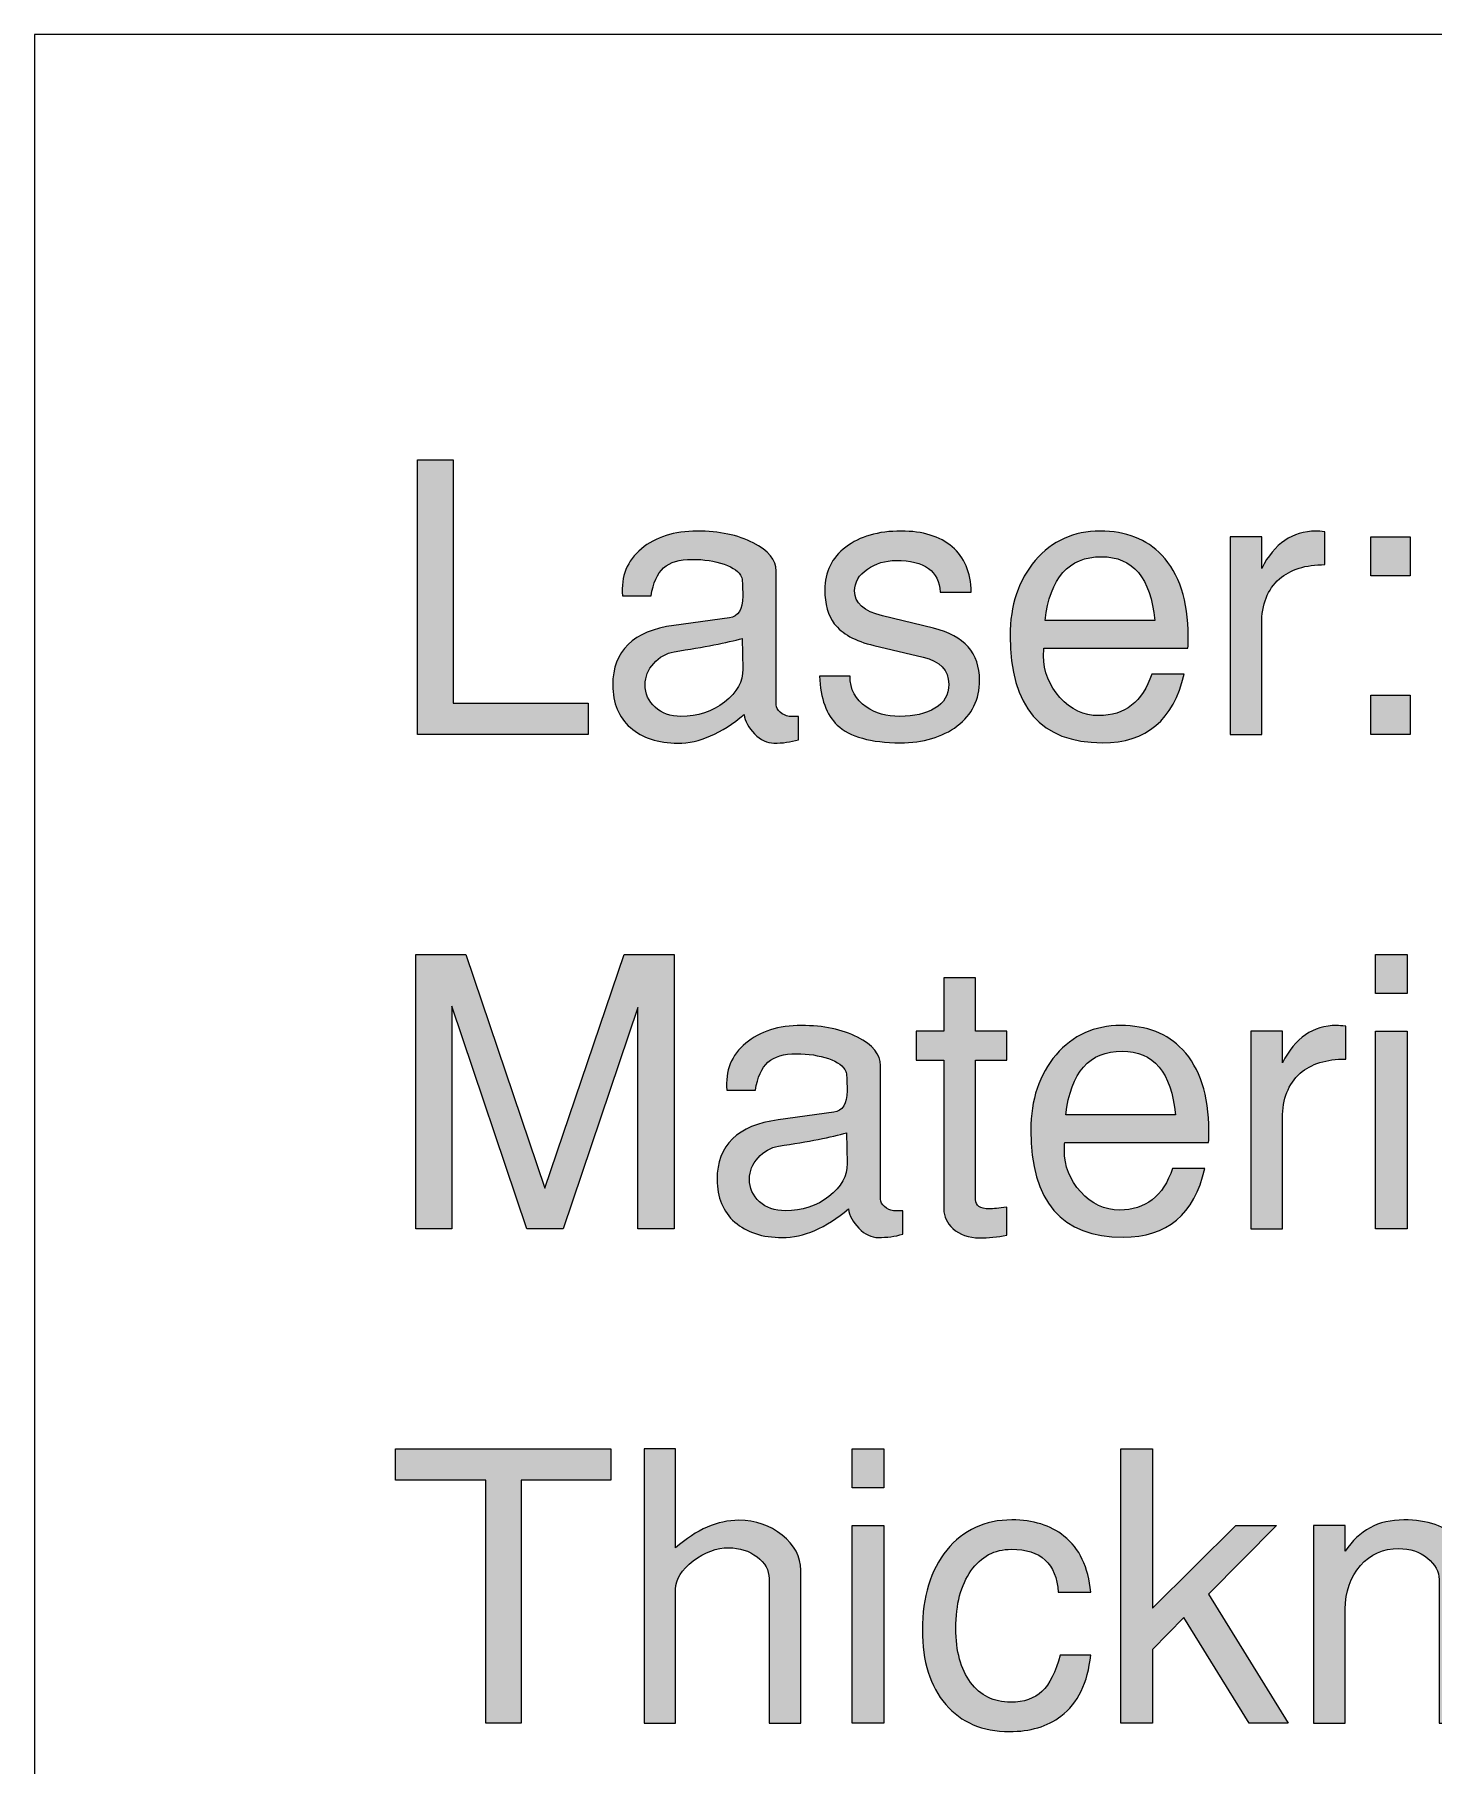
# Model space of a CAD drawing. Header units: inches. Extents: x 0.85 to 9.83, y -3.82 to -0.79.
# Drawn here: x 3.255 to 3.874, y -1.559 to -0.793 of the extents above; entities that cross this region are included whole.
import ezdxf

# ---------------------------------------------------------------- set-up
doc = ezdxf.new("R2010")
doc.units = ezdxf.units.IN
doc.header["$MEASUREMENT"] = 0
doc.layers.add('Layer 1', color=7, linetype='Continuous')

# ---------------------------------------------------------------- blocks, each defined once
blk = doc.blocks.new('block 6')
at = {"layer": 'Layer 1', "true_color": 0xed1f24}
h = blk.add_hatch(color=240, dxfattribs=at)
h.dxf.hatch_style = 2
h.paths.add_polyline_path([(3.53824, -1.32142), (3.52224, -1.32142), (3.52224, -1.22342), (3.48908, -1.32142), (3.47308, -1.32142), (3.43991, -1.22291), (3.43991, -1.32142), (3.42391, -1.32142), (3.42391, -1.19992), (3.44607, -1.19992), (3.48109, -1.30343), (3.51612, -1.19992), (3.53824, -1.19992)])
h = blk.add_hatch(color=240, dxfattribs=at)
h.dxf.hatch_style = 2
h.paths.add_polyline_path([(3.86258, -1.21725), (3.84858, -1.21725), (3.84858, -1.19992), (3.86258, -1.19992)])
h.paths.add_polyline_path([(3.86258, -1.32142), (3.84858, -1.32142), (3.84858, -1.23392), (3.86258, -1.23392)])
h = blk.add_hatch(color=240, dxfattribs=at)
h.dxf.hatch_style = 2
h.paths.add_polyline_path([(3.99257, -1.32142), (3.97858, -1.32142), (3.97858, -1.19992), (3.99257, -1.19992)])
h = blk.add_hatch(color=240, dxfattribs=at)
h.dxf.hatch_style = 2
edge = h.paths.add_edge_path()
edge.add_spline(control_points=[(3.68541, -1.32425), (3.6813, -1.32503), (3.6773, -1.32542), (3.67341, -1.32542), (3.66852, -1.32542), (3.66458, -1.32403), (3.66158, -1.32125), (3.65891, -1.31881), (3.65758, -1.31597), (3.65758, -1.31275), (3.65758, -1.31275), (3.65758, -1.24675), (3.65758, -1.24675), (3.65758, -1.24675), (3.64541, -1.24675), (3.64541, -1.24675), (3.64541, -1.24675), (3.64541, -1.23392), (3.64541, -1.23392), (3.64541, -1.23392), (3.65758, -1.23392), (3.65758, -1.23392), (3.65758, -1.23392), (3.65758, -1.21025), (3.65758, -1.21025), (3.65758, -1.21025), (3.67158, -1.21025), (3.67158, -1.21025), (3.67158, -1.21025), (3.67158, -1.23392), (3.67158, -1.23392), (3.67158, -1.23392), (3.68541, -1.23392), (3.68541, -1.23392), (3.68541, -1.23392), (3.68541, -1.24675), (3.68541, -1.24675), (3.68541, -1.24675), (3.67158, -1.24675), (3.67158, -1.24675), (3.67158, -1.24675), (3.67158, -1.30842), (3.67158, -1.30842), (3.67158, -1.3112), (3.67363, -1.31258), (3.67774, -1.31258), (3.67941, -1.31258), (3.68197, -1.31231), (3.68541, -1.31175), (3.68541, -1.31175), (3.68541, -1.32425), (3.68541, -1.32425)], knot_values=[0, 0, 0, 0, 1, 1, 1, 2, 2, 2, 3, 3, 3, 4, 4, 4, 5, 5, 5, 6, 6, 6, 7, 7, 7, 8, 8, 8, 9, 9, 9, 10, 10, 10, 11, 11, 11, 12, 12, 12, 13, 13, 13, 14, 14, 14, 15, 15, 15, 16, 16, 16, 17, 17, 17, 17], degree=3, periodic=1)
h = blk.add_hatch(color=240, dxfattribs=at)
h.dxf.hatch_style = 2
edge = h.paths.add_edge_path()
edge.add_spline(control_points=[(3.63941, -1.32379), (3.63597, -1.32476), (3.63236, -1.32525), (3.62858, -1.32525), (3.62558, -1.32525), (3.62271, -1.32389), (3.62, -1.32117), (3.61727, -1.31845), (3.61574, -1.31559), (3.61541, -1.31258), (3.6053, -1.32103), (3.59552, -1.32525), (3.58608, -1.32525), (3.5773, -1.32525), (3.5703, -1.32296), (3.56508, -1.31841), (3.55986, -1.31384), (3.55724, -1.30755), (3.55724, -1.29953), (3.55724, -1.28439), (3.56628, -1.27559), (3.58434, -1.27315), (3.58434, -1.27315), (3.60893, -1.2698), (3.60893, -1.2698), (3.61281, -1.26925), (3.61475, -1.26608), (3.61475, -1.26029), (3.61475, -1.25538), (3.61458, -1.25255), (3.61425, -1.25177), (3.61325, -1.24943), (3.61067, -1.24754), (3.60652, -1.24609), (3.60236, -1.24464), (3.59763, -1.24392), (3.59232, -1.24392), (3.58678, -1.24392), (3.58259, -1.24516), (3.57977, -1.24767), (3.57694, -1.25017), (3.57509, -1.25431), (3.57421, -1.26008), (3.57421, -1.26008), (3.56158, -1.26008), (3.56158, -1.26008), (3.5608, -1.25142), (3.56358, -1.24447), (3.56991, -1.23925), (3.57625, -1.23403), (3.58447, -1.23142), (3.59458, -1.23142), (3.60436, -1.23142), (3.61263, -1.23314), (3.61941, -1.23659), (3.62619, -1.24003), (3.62958, -1.24419), (3.62958, -1.24908), (3.62958, -1.24908), (3.62958, -1.30825), (3.62958, -1.30825), (3.62958, -1.30948), (3.63016, -1.31059), (3.63133, -1.31158), (3.63249, -1.31258), (3.6338, -1.3132), (3.63525, -1.31342), (3.63635, -1.31353), (3.63774, -1.31353), (3.63941, -1.31342), (3.63941, -1.31342), (3.63941, -1.32379), (3.63941, -1.32379)], knot_values=[0, 0, 0, 0, 1, 1, 1, 2, 2, 2, 3, 3, 3, 4, 4, 4, 5, 5, 5, 6, 6, 6, 7, 7, 7, 8, 8, 8, 9, 9, 9, 10, 10, 10, 11, 11, 11, 12, 12, 12, 13, 13, 13, 14, 14, 14, 15, 15, 15, 16, 16, 16, 17, 17, 17, 18, 18, 18, 19, 19, 19, 20, 20, 20, 21, 21, 21, 22, 22, 22, 23, 23, 23, 24, 24, 24, 24], degree=3, periodic=1)
edge = h.paths.add_edge_path()
edge.add_spline(control_points=[(3.61475, -1.29248), (3.61475, -1.29248), (3.61458, -1.27892), (3.61458, -1.27892), (3.60788, -1.28082), (3.59783, -1.28277), (3.58443, -1.28478), (3.58091, -1.28545), (3.57789, -1.28718), (3.57536, -1.28997), (3.57284, -1.29277), (3.57158, -1.29589), (3.57158, -1.29935), (3.57158, -1.30337), (3.57306, -1.30672), (3.57603, -1.3094), (3.57899, -1.31208), (3.58278, -1.31342), (3.5874, -1.31342), (3.59486, -1.31342), (3.60132, -1.3113), (3.60676, -1.30705), (3.6122, -1.30281), (3.61485, -1.29795), (3.61475, -1.29248)], knot_values=[0, 0, 0, 0, 1, 1, 1, 2, 2, 2, 3, 3, 3, 4, 4, 4, 5, 5, 5, 6, 6, 6, 7, 7, 7, 8, 8, 8, 8], degree=3, periodic=1)
h = blk.add_hatch(color=240, dxfattribs=at)
h.dxf.hatch_style = 2
edge = h.paths.add_edge_path()
edge.add_spline(control_points=[(3.77491, -1.27808), (3.77491, -1.2802), (3.77485, -1.28191), (3.77474, -1.28325), (3.77474, -1.28325), (3.71107, -1.28325), (3.71107, -1.28325), (3.71096, -1.28403), (3.71091, -1.28514), (3.71091, -1.28659), (3.71091, -1.29359), (3.71332, -1.29975), (3.71814, -1.30509), (3.72296, -1.31042), (3.72869, -1.31308), (3.73534, -1.31308), (3.74687, -1.31308), (3.75468, -1.30697), (3.75878, -1.29475), (3.75878, -1.29475), (3.77308, -1.29475), (3.77308, -1.29475), (3.76841, -1.31498), (3.75635, -1.32509), (3.73691, -1.32509), (3.70968, -1.32509), (3.69608, -1.30931), (3.69608, -1.27775), (3.69608, -1.26419), (3.6998, -1.25309), (3.70724, -1.24442), (3.71469, -1.23575), (3.72424, -1.23142), (3.73591, -1.23142), (3.74736, -1.23142), (3.75646, -1.23498), (3.76324, -1.24209), (3.77091, -1.2502), (3.7748, -1.26219), (3.77491, -1.27808)], knot_values=[0, 0, 0, 0, 1, 1, 1, 2, 2, 2, 3, 3, 3, 4, 4, 4, 5, 5, 5, 6, 6, 6, 7, 7, 7, 8, 8, 8, 9, 9, 9, 10, 10, 10, 11, 11, 11, 12, 12, 12, 13, 13, 13, 13], degree=3, periodic=1)
edge = h.paths.add_edge_path()
edge.add_spline(control_points=[(3.76008, -1.27091), (3.75829, -1.25214), (3.75043, -1.24275), (3.7365, -1.24275), (3.722, -1.24275), (3.71369, -1.25214), (3.71157, -1.27091), (3.71157, -1.27091), (3.76008, -1.27091), (3.76008, -1.27091)], knot_values=[0, 0, 0, 0, 1, 1, 1, 2, 2, 2, 3, 3, 3, 3], degree=3, periodic=1)
h = blk.add_hatch(color=240, dxfattribs=at)
h.dxf.hatch_style = 2
edge = h.paths.add_edge_path()
edge.add_spline(control_points=[(3.83541, -1.24625), (3.82685, -1.24625), (3.82013, -1.24837), (3.81524, -1.25258), (3.81002, -1.25725), (3.80741, -1.26386), (3.80741, -1.27242), (3.80741, -1.27242), (3.80741, -1.32142), (3.80741, -1.32142), (3.80741, -1.32142), (3.79341, -1.32142), (3.79341, -1.32142), (3.79341, -1.32142), (3.79341, -1.23392), (3.79341, -1.23392), (3.79341, -1.23392), (3.80741, -1.23392), (3.80741, -1.23392), (3.80741, -1.23392), (3.80741, -1.24792), (3.80741, -1.24792), (3.81296, -1.23692), (3.82096, -1.23142), (3.83141, -1.23142), (3.8323, -1.23142), (3.83363, -1.23153), (3.83541, -1.23175), (3.83541, -1.23175), (3.83541, -1.24625), (3.83541, -1.24625)], knot_values=[0, 0, 0, 0, 1, 1, 1, 2, 2, 2, 3, 3, 3, 4, 4, 4, 5, 5, 5, 6, 6, 6, 7, 7, 7, 8, 8, 8, 9, 9, 9, 10, 10, 10, 10], degree=3, periodic=1)
h = blk.add_hatch(color=240, dxfattribs=at)
h.dxf.hatch_style = 2
edge = h.paths.add_edge_path()
edge.add_spline(control_points=[(3.96357, -1.32379), (3.96012, -1.32476), (3.95652, -1.32525), (3.95274, -1.32525), (3.94973, -1.32525), (3.94687, -1.32389), (3.94415, -1.32117), (3.94143, -1.31845), (3.9399, -1.31559), (3.93957, -1.31258), (3.92946, -1.32103), (3.91968, -1.32525), (3.91024, -1.32525), (3.90146, -1.32525), (3.89446, -1.32296), (3.88923, -1.31841), (3.88401, -1.31384), (3.8814, -1.30755), (3.8814, -1.29953), (3.8814, -1.28439), (3.89044, -1.27559), (3.90849, -1.27315), (3.90849, -1.27315), (3.93309, -1.2698), (3.93309, -1.2698), (3.93696, -1.26925), (3.9389, -1.26608), (3.9389, -1.26029), (3.9389, -1.25538), (3.93873, -1.25255), (3.93841, -1.25177), (3.93741, -1.24943), (3.93483, -1.24754), (3.93068, -1.24609), (3.92652, -1.24464), (3.92179, -1.24392), (3.91648, -1.24392), (3.91094, -1.24392), (3.90675, -1.24516), (3.90393, -1.24767), (3.9011, -1.25017), (3.89925, -1.25431), (3.89836, -1.26008), (3.89836, -1.26008), (3.88574, -1.26008), (3.88574, -1.26008), (3.88496, -1.25142), (3.88774, -1.24447), (3.89407, -1.23925), (3.9004, -1.23403), (3.90862, -1.23142), (3.91874, -1.23142), (3.92851, -1.23142), (3.93679, -1.23314), (3.94357, -1.23659), (3.95034, -1.24003), (3.95374, -1.24419), (3.95374, -1.24908), (3.95374, -1.24908), (3.95374, -1.30825), (3.95374, -1.30825), (3.95374, -1.30948), (3.95432, -1.31059), (3.95549, -1.31158), (3.95665, -1.31258), (3.95796, -1.3132), (3.9594, -1.31342), (3.96051, -1.31353), (3.9619, -1.31353), (3.96357, -1.31342), (3.96357, -1.31342), (3.96357, -1.32379), (3.96357, -1.32379)], knot_values=[0, 0, 0, 0, 1, 1, 1, 2, 2, 2, 3, 3, 3, 4, 4, 4, 5, 5, 5, 6, 6, 6, 7, 7, 7, 8, 8, 8, 9, 9, 9, 10, 10, 10, 11, 11, 11, 12, 12, 12, 13, 13, 13, 14, 14, 14, 15, 15, 15, 16, 16, 16, 17, 17, 17, 18, 18, 18, 19, 19, 19, 20, 20, 20, 21, 21, 21, 22, 22, 22, 23, 23, 23, 24, 24, 24, 24], degree=3, periodic=1)
edge = h.paths.add_edge_path()
edge.add_spline(control_points=[(3.9389, -1.29248), (3.9389, -1.29248), (3.93874, -1.27892), (3.93874, -1.27892), (3.93203, -1.28082), (3.92198, -1.28277), (3.90859, -1.28478), (3.90507, -1.28545), (3.90205, -1.28718), (3.89952, -1.28997), (3.897, -1.29277), (3.89574, -1.29589), (3.89574, -1.29935), (3.89574, -1.30337), (3.89722, -1.30672), (3.90019, -1.3094), (3.90315, -1.31208), (3.90694, -1.31342), (3.91155, -1.31342), (3.91902, -1.31342), (3.92548, -1.3113), (3.93091, -1.30705), (3.93635, -1.30281), (3.93901, -1.29795), (3.9389, -1.29248)], knot_values=[0, 0, 0, 0, 1, 1, 1, 2, 2, 2, 3, 3, 3, 4, 4, 4, 5, 5, 5, 6, 6, 6, 7, 7, 7, 8, 8, 8, 8], degree=3, periodic=1)
h = blk.add_hatch(color=240, dxfattribs=at)
h.dxf.hatch_style = 2
h.paths.add_polyline_path([(4.03973, -1.25125), (4.0224, -1.25125), (4.0224, -1.23392), (4.03973, -1.23392)])
h.paths.add_polyline_path([(4.03973, -1.32142), (4.0224, -1.32142), (4.0224, -1.30408), (4.03973, -1.30408)])
at = {"layer": 'Layer 1', "lineweight": 0}
for points in [[(3.53824, -1.32142), (3.52224, -1.32142), (3.52224, -1.22342), (3.48908, -1.32142), (3.47308, -1.32142), (3.43991, -1.22291), (3.43991, -1.32142), (3.42391, -1.32142), (3.42391, -1.19992), (3.44607, -1.19992), (3.48109, -1.30343), (3.51612, -1.19992), (3.53824, -1.19992), (3.53824, -1.32142)], [(3.86258, -1.21725), (3.84858, -1.21725), (3.84858, -1.19992), (3.86258, -1.19992), (3.86258, -1.21725)], [(3.99257, -1.32142), (3.97858, -1.32142), (3.97858, -1.19992), (3.99257, -1.19992), (3.99257, -1.32142)], [(3.86258, -1.32142), (3.84858, -1.32142), (3.84858, -1.23392), (3.86258, -1.23392), (3.86258, -1.32142)], [(4.03973, -1.25125), (4.0224, -1.25125), (4.0224, -1.23392), (4.03973, -1.23392), (4.03973, -1.25125)], [(4.03973, -1.32142), (4.0224, -1.32142), (4.0224, -1.30408), (4.03973, -1.30408), (4.03973, -1.32142)]]:
    blk.add_lwpolyline(points, dxfattribs=at)
for points, knots in [([(3.68541, -1.32425), (3.6813, -1.32503), (3.6773, -1.32542), (3.67341, -1.32542), (3.66852, -1.32542), (3.66458, -1.32403), (3.66158, -1.32125), (3.65891, -1.31881), (3.65758, -1.31597), (3.65758, -1.31275), (3.65758, -1.31275), (3.65758, -1.24675), (3.65758, -1.24675), (3.65758, -1.24675), (3.64541, -1.24675), (3.64541, -1.24675), (3.64541, -1.24675), (3.64541, -1.23392), (3.64541, -1.23392), (3.64541, -1.23392), (3.65758, -1.23392), (3.65758, -1.23392), (3.65758, -1.23392), (3.65758, -1.21025), (3.65758, -1.21025), (3.65758, -1.21025), (3.67158, -1.21025), (3.67158, -1.21025), (3.67158, -1.21025), (3.67158, -1.23392), (3.67158, -1.23392), (3.67158, -1.23392), (3.68541, -1.23392), (3.68541, -1.23392), (3.68541, -1.23392), (3.68541, -1.24675), (3.68541, -1.24675), (3.68541, -1.24675), (3.67158, -1.24675), (3.67158, -1.24675), (3.67158, -1.24675), (3.67158, -1.30842), (3.67158, -1.30842), (3.67158, -1.3112), (3.67363, -1.31258), (3.67774, -1.31258), (3.67941, -1.31258), (3.68197, -1.31231), (3.68541, -1.31175), (3.68541, -1.31175), (3.68541, -1.32425), (3.68541, -1.32425)], [0, 0, 0, 0, 1, 1, 1, 2, 2, 2, 3, 3, 3, 4, 4, 4, 5, 5, 5, 6, 6, 6, 7, 7, 7, 8, 8, 8, 9, 9, 9, 10, 10, 10, 11, 11, 11, 12, 12, 12, 13, 13, 13, 14, 14, 14, 15, 15, 15, 16, 16, 16, 17, 17, 17, 17]), ([(3.63941, -1.32379), (3.63597, -1.32476), (3.63236, -1.32525), (3.62858, -1.32525), (3.62558, -1.32525), (3.62271, -1.32389), (3.62, -1.32117), (3.61727, -1.31845), (3.61574, -1.31559), (3.61541, -1.31258), (3.6053, -1.32103), (3.59552, -1.32525), (3.58608, -1.32525), (3.5773, -1.32525), (3.5703, -1.32296), (3.56508, -1.31841), (3.55986, -1.31384), (3.55724, -1.30755), (3.55724, -1.29953), (3.55724, -1.28439), (3.56628, -1.27559), (3.58434, -1.27315), (3.58434, -1.27315), (3.60893, -1.2698), (3.60893, -1.2698), (3.61281, -1.26925), (3.61475, -1.26608), (3.61475, -1.26029), (3.61475, -1.25538), (3.61458, -1.25255), (3.61425, -1.25177), (3.61325, -1.24943), (3.61067, -1.24754), (3.60652, -1.24609), (3.60236, -1.24464), (3.59763, -1.24392), (3.59232, -1.24392), (3.58678, -1.24392), (3.58259, -1.24516), (3.57977, -1.24767), (3.57694, -1.25017), (3.57509, -1.25431), (3.57421, -1.26008), (3.57421, -1.26008), (3.56158, -1.26008), (3.56158, -1.26008), (3.5608, -1.25142), (3.56358, -1.24447), (3.56991, -1.23925), (3.57625, -1.23403), (3.58447, -1.23142), (3.59458, -1.23142), (3.60436, -1.23142), (3.61263, -1.23314), (3.61941, -1.23659), (3.62619, -1.24003), (3.62958, -1.24419), (3.62958, -1.24908), (3.62958, -1.24908), (3.62958, -1.30825), (3.62958, -1.30825), (3.62958, -1.30948), (3.63016, -1.31059), (3.63133, -1.31158), (3.63249, -1.31258), (3.6338, -1.3132), (3.63525, -1.31342), (3.63635, -1.31353), (3.63774, -1.31353), (3.63941, -1.31342), (3.63941, -1.31342), (3.63941, -1.32379), (3.63941, -1.32379)], [0, 0, 0, 0, 1, 1, 1, 2, 2, 2, 3, 3, 3, 4, 4, 4, 5, 5, 5, 6, 6, 6, 7, 7, 7, 8, 8, 8, 9, 9, 9, 10, 10, 10, 11, 11, 11, 12, 12, 12, 13, 13, 13, 14, 14, 14, 15, 15, 15, 16, 16, 16, 17, 17, 17, 18, 18, 18, 19, 19, 19, 20, 20, 20, 21, 21, 21, 22, 22, 22, 23, 23, 23, 24, 24, 24, 24]), ([(3.77491, -1.27808), (3.77491, -1.2802), (3.77485, -1.28191), (3.77474, -1.28325), (3.77474, -1.28325), (3.71107, -1.28325), (3.71107, -1.28325), (3.71096, -1.28403), (3.71091, -1.28514), (3.71091, -1.28659), (3.71091, -1.29359), (3.71332, -1.29975), (3.71814, -1.30509), (3.72296, -1.31042), (3.72869, -1.31308), (3.73534, -1.31308), (3.74687, -1.31308), (3.75468, -1.30697), (3.75878, -1.29475), (3.75878, -1.29475), (3.77308, -1.29475), (3.77308, -1.29475), (3.76841, -1.31498), (3.75635, -1.32509), (3.73691, -1.32509), (3.70968, -1.32509), (3.69608, -1.30931), (3.69608, -1.27775), (3.69608, -1.26419), (3.6998, -1.25309), (3.70724, -1.24442), (3.71469, -1.23575), (3.72424, -1.23142), (3.73591, -1.23142), (3.74736, -1.23142), (3.75646, -1.23498), (3.76324, -1.24209), (3.77091, -1.2502), (3.7748, -1.26219), (3.77491, -1.27808)], [0, 0, 0, 0, 1, 1, 1, 2, 2, 2, 3, 3, 3, 4, 4, 4, 5, 5, 5, 6, 6, 6, 7, 7, 7, 8, 8, 8, 9, 9, 9, 10, 10, 10, 11, 11, 11, 12, 12, 12, 13, 13, 13, 13]), ([(3.83541, -1.24625), (3.82685, -1.24625), (3.82013, -1.24837), (3.81524, -1.25258), (3.81002, -1.25725), (3.80741, -1.26386), (3.80741, -1.27242), (3.80741, -1.27242), (3.80741, -1.32142), (3.80741, -1.32142), (3.80741, -1.32142), (3.79341, -1.32142), (3.79341, -1.32142), (3.79341, -1.32142), (3.79341, -1.23392), (3.79341, -1.23392), (3.79341, -1.23392), (3.80741, -1.23392), (3.80741, -1.23392), (3.80741, -1.23392), (3.80741, -1.24792), (3.80741, -1.24792), (3.81296, -1.23692), (3.82096, -1.23142), (3.83141, -1.23142), (3.8323, -1.23142), (3.83363, -1.23153), (3.83541, -1.23175), (3.83541, -1.23175), (3.83541, -1.24625), (3.83541, -1.24625)], [0, 0, 0, 0, 1, 1, 1, 2, 2, 2, 3, 3, 3, 4, 4, 4, 5, 5, 5, 6, 6, 6, 7, 7, 7, 8, 8, 8, 9, 9, 9, 10, 10, 10, 10]), ([(3.96357, -1.32379), (3.96012, -1.32476), (3.95652, -1.32525), (3.95274, -1.32525), (3.94973, -1.32525), (3.94687, -1.32389), (3.94415, -1.32117), (3.94143, -1.31845), (3.9399, -1.31559), (3.93957, -1.31258), (3.92946, -1.32103), (3.91968, -1.32525), (3.91024, -1.32525), (3.90146, -1.32525), (3.89446, -1.32296), (3.88923, -1.31841), (3.88401, -1.31384), (3.8814, -1.30755), (3.8814, -1.29953), (3.8814, -1.28439), (3.89044, -1.27559), (3.90849, -1.27315), (3.90849, -1.27315), (3.93309, -1.2698), (3.93309, -1.2698), (3.93696, -1.26925), (3.9389, -1.26608), (3.9389, -1.26029), (3.9389, -1.25538), (3.93873, -1.25255), (3.93841, -1.25177), (3.93741, -1.24943), (3.93483, -1.24754), (3.93068, -1.24609), (3.92652, -1.24464), (3.92179, -1.24392), (3.91648, -1.24392), (3.91094, -1.24392), (3.90675, -1.24516), (3.90393, -1.24767), (3.9011, -1.25017), (3.89925, -1.25431), (3.89836, -1.26008), (3.89836, -1.26008), (3.88574, -1.26008), (3.88574, -1.26008), (3.88496, -1.25142), (3.88774, -1.24447), (3.89407, -1.23925), (3.9004, -1.23403), (3.90862, -1.23142), (3.91874, -1.23142), (3.92851, -1.23142), (3.93679, -1.23314), (3.94357, -1.23659), (3.95034, -1.24003), (3.95374, -1.24419), (3.95374, -1.24908), (3.95374, -1.24908), (3.95374, -1.30825), (3.95374, -1.30825), (3.95374, -1.30948), (3.95432, -1.31059), (3.95549, -1.31158), (3.95665, -1.31258), (3.95796, -1.3132), (3.9594, -1.31342), (3.96051, -1.31353), (3.9619, -1.31353), (3.96357, -1.31342), (3.96357, -1.31342), (3.96357, -1.32379), (3.96357, -1.32379)], [0, 0, 0, 0, 1, 1, 1, 2, 2, 2, 3, 3, 3, 4, 4, 4, 5, 5, 5, 6, 6, 6, 7, 7, 7, 8, 8, 8, 9, 9, 9, 10, 10, 10, 11, 11, 11, 12, 12, 12, 13, 13, 13, 14, 14, 14, 15, 15, 15, 16, 16, 16, 17, 17, 17, 18, 18, 18, 19, 19, 19, 20, 20, 20, 21, 21, 21, 22, 22, 22, 23, 23, 23, 24, 24, 24, 24]), ([(3.76008, -1.27091), (3.75829, -1.25214), (3.75043, -1.24275), (3.7365, -1.24275), (3.722, -1.24275), (3.71369, -1.25214), (3.71157, -1.27091), (3.71157, -1.27091), (3.76008, -1.27091), (3.76008, -1.27091)], [0, 0, 0, 0, 1, 1, 1, 2, 2, 2, 3, 3, 3, 3]), ([(3.61475, -1.29248), (3.61475, -1.29248), (3.61458, -1.27892), (3.61458, -1.27892), (3.60788, -1.28082), (3.59783, -1.28277), (3.58443, -1.28478), (3.58091, -1.28545), (3.57789, -1.28718), (3.57536, -1.28997), (3.57284, -1.29277), (3.57158, -1.29589), (3.57158, -1.29935), (3.57158, -1.30337), (3.57306, -1.30672), (3.57603, -1.3094), (3.57899, -1.31208), (3.58278, -1.31342), (3.5874, -1.31342), (3.59486, -1.31342), (3.60132, -1.3113), (3.60676, -1.30705), (3.6122, -1.30281), (3.61485, -1.29795), (3.61475, -1.29248)], [0, 0, 0, 0, 1, 1, 1, 2, 2, 2, 3, 3, 3, 4, 4, 4, 5, 5, 5, 6, 6, 6, 7, 7, 7, 8, 8, 8, 8]), ([(3.9389, -1.29248), (3.9389, -1.29248), (3.93874, -1.27892), (3.93874, -1.27892), (3.93203, -1.28082), (3.92198, -1.28277), (3.90859, -1.28478), (3.90507, -1.28545), (3.90205, -1.28718), (3.89952, -1.28997), (3.897, -1.29277), (3.89574, -1.29589), (3.89574, -1.29935), (3.89574, -1.30337), (3.89722, -1.30672), (3.90019, -1.3094), (3.90315, -1.31208), (3.90694, -1.31342), (3.91155, -1.31342), (3.91902, -1.31342), (3.92548, -1.3113), (3.93091, -1.30705), (3.93635, -1.30281), (3.93901, -1.29795), (3.9389, -1.29248)], [0, 0, 0, 0, 1, 1, 1, 2, 2, 2, 3, 3, 3, 4, 4, 4, 5, 5, 5, 6, 6, 6, 7, 7, 7, 8, 8, 8, 8])]:
    blk.add_open_spline(points, degree=3, knots=knots, dxfattribs=at)
blk = doc.blocks.new('block 8')
at = {"layer": 'Layer 1', "true_color": 0xed1f24}
h = blk.add_hatch(color=240, dxfattribs=at)
h.dxf.hatch_style = 2
h.paths.add_polyline_path([(3.51025, -1.43256), (3.47057, -1.43256), (3.47057, -1.54022), (3.45491, -1.54022), (3.45491, -1.43256), (3.41491, -1.43256), (3.41491, -1.41872), (3.51025, -1.41872)])
h = blk.add_hatch(color=240, dxfattribs=at)
h.dxf.hatch_style = 2
edge = h.paths.add_edge_path()
edge.add_spline(control_points=[(3.59425, -1.54022), (3.59425, -1.54022), (3.58025, -1.54022), (3.58025, -1.54022), (3.58025, -1.54022), (3.58025, -1.47622), (3.58025, -1.47622), (3.58025, -1.47245), (3.57846, -1.46922), (3.57491, -1.46655), (3.57136, -1.46389), (3.56719, -1.46256), (3.56241, -1.46256), (3.55707, -1.46256), (3.55183, -1.4645), (3.54666, -1.46839), (3.5415, -1.47228), (3.53891, -1.47645), (3.53891, -1.48089), (3.53891, -1.48089), (3.53891, -1.54022), (3.53891, -1.54022), (3.53891, -1.54022), (3.52491, -1.54022), (3.52491, -1.54022), (3.52491, -1.54022), (3.52491, -1.41872), (3.52491, -1.41872), (3.52491, -1.41872), (3.53891, -1.41872), (3.53891, -1.41872), (3.53891, -1.41872), (3.53891, -1.46256), (3.53891, -1.46256), (3.54813, -1.45445), (3.55747, -1.45039), (3.56691, -1.45039), (3.57425, -1.45039), (3.58063, -1.45258), (3.58608, -1.45697), (3.59152, -1.46136), (3.59425, -1.4665), (3.59425, -1.47239), (3.59425, -1.47239), (3.59425, -1.54022), (3.59425, -1.54022)], knot_values=[0, 0, 0, 0, 1, 1, 1, 2, 2, 2, 3, 3, 3, 4, 4, 4, 5, 5, 5, 6, 6, 6, 7, 7, 7, 8, 8, 8, 9, 9, 9, 10, 10, 10, 11, 11, 11, 12, 12, 12, 13, 13, 13, 14, 14, 14, 15, 15, 15, 15], degree=3, periodic=1)
h = blk.add_hatch(color=240, dxfattribs=at)
h.dxf.hatch_style = 2
h.paths.add_polyline_path([(3.63108, -1.43606), (3.61708, -1.43606), (3.61708, -1.41872), (3.63108, -1.41872)])
h.paths.add_polyline_path([(3.63108, -1.54022), (3.61708, -1.54022), (3.61708, -1.45272), (3.63108, -1.45272)])
h = blk.add_hatch(color=240, dxfattribs=at)
h.dxf.hatch_style = 2
h.paths.add_polyline_path([(3.80998, -1.54022), (3.79274, -1.54022), (3.76385, -1.49347), (3.74991, -1.50752), (3.74991, -1.54022), (3.73591, -1.54022), (3.73591, -1.41872), (3.74991, -1.41872), (3.74991, -1.48922), (3.78674, -1.45272), (3.80474, -1.45272), (3.77464, -1.48302)])
h = blk.add_hatch(color=240, dxfattribs=at)
h.dxf.hatch_style = 2
edge = h.paths.add_edge_path()
edge.add_spline(control_points=[(3.72257, -1.51006), (3.72135, -1.52228), (3.71697, -1.53128), (3.70941, -1.53706), (3.70341, -1.54161), (3.6958, -1.54389), (3.68658, -1.54389), (3.67469, -1.54389), (3.6653, -1.53989), (3.65841, -1.53189), (3.65152, -1.52389), (3.64808, -1.51289), (3.64808, -1.49889), (3.64808, -1.48422), (3.65169, -1.47245), (3.65891, -1.46356), (3.66613, -1.45466), (3.67574, -1.45022), (3.68774, -1.45022), (3.69708, -1.45022), (3.70475, -1.45261), (3.71074, -1.45739), (3.71763, -1.46284), (3.72158, -1.47111), (3.72257, -1.48223), (3.72257, -1.48223), (3.7082, -1.48223), (3.7082, -1.48223), (3.70742, -1.46956), (3.70051, -1.46322), (3.68748, -1.46322), (3.68001, -1.46322), (3.67405, -1.46639), (3.6696, -1.47272), (3.66513, -1.47906), (3.66291, -1.48756), (3.66291, -1.49822), (3.66291, -1.50833), (3.66508, -1.5163), (3.66943, -1.52214), (3.67377, -1.52797), (3.67968, -1.53089), (3.68715, -1.53089), (3.69305, -1.53089), (3.69767, -1.5293), (3.70102, -1.52614), (3.70436, -1.52297), (3.70703, -1.51761), (3.70904, -1.51006), (3.70904, -1.51006), (3.72257, -1.51006), (3.72257, -1.51006)], knot_values=[0, 0, 0, 0, 1, 1, 1, 2, 2, 2, 3, 3, 3, 4, 4, 4, 5, 5, 5, 6, 6, 6, 7, 7, 7, 8, 8, 8, 9, 9, 9, 10, 10, 10, 11, 11, 11, 12, 12, 12, 13, 13, 13, 14, 14, 14, 15, 15, 15, 16, 16, 16, 17, 17, 17, 17], degree=3, periodic=1)
h = blk.add_hatch(color=240, dxfattribs=at)
h.dxf.hatch_style = 2
edge = h.paths.add_edge_path()
edge.add_spline(control_points=[(3.89075, -1.54022), (3.89075, -1.54022), (3.87674, -1.54022), (3.87674, -1.54022), (3.87674, -1.54022), (3.87674, -1.47656), (3.87674, -1.47656), (3.87674, -1.47311), (3.87502, -1.46997), (3.87158, -1.46714), (3.86813, -1.46431), (3.86391, -1.46289), (3.85891, -1.46289), (3.85202, -1.46289), (3.84635, -1.46542), (3.84191, -1.47047), (3.83746, -1.47553), (3.83525, -1.48195), (3.83525, -1.48972), (3.83525, -1.48972), (3.83525, -1.54022), (3.83525, -1.54022), (3.83525, -1.54022), (3.82124, -1.54022), (3.82124, -1.54022), (3.82124, -1.54022), (3.82124, -1.45272), (3.82124, -1.45272), (3.82124, -1.45272), (3.83525, -1.45272), (3.83525, -1.45272), (3.83525, -1.45272), (3.83525, -1.46406), (3.83525, -1.46406), (3.84124, -1.45483), (3.84985, -1.45022), (3.86108, -1.45022), (3.87174, -1.45022), (3.87963, -1.45295), (3.88475, -1.45839), (3.88875, -1.46261), (3.89075, -1.46794), (3.89075, -1.47439), (3.89075, -1.47439), (3.89075, -1.54022), (3.89075, -1.54022)], knot_values=[0, 0, 0, 0, 1, 1, 1, 2, 2, 2, 3, 3, 3, 4, 4, 4, 5, 5, 5, 6, 6, 6, 7, 7, 7, 8, 8, 8, 9, 9, 9, 10, 10, 10, 11, 11, 11, 12, 12, 12, 13, 13, 13, 14, 14, 14, 15, 15, 15, 15], degree=3, periodic=1)
at = {"layer": 'Layer 1', "lineweight": 0}
for points in [[(3.51025, -1.43256), (3.47057, -1.43256), (3.47057, -1.54022), (3.45491, -1.54022), (3.45491, -1.43256), (3.41491, -1.43256), (3.41491, -1.41872), (3.51025, -1.41872), (3.51025, -1.43256)], [(3.63108, -1.43606), (3.61708, -1.43606), (3.61708, -1.41872), (3.63108, -1.41872), (3.63108, -1.43606)], [(3.80998, -1.54022), (3.79274, -1.54022), (3.76385, -1.49347), (3.74991, -1.50752), (3.74991, -1.54022), (3.73591, -1.54022), (3.73591, -1.41872), (3.74991, -1.41872), (3.74991, -1.48922), (3.78674, -1.45272), (3.80474, -1.45272), (3.77464, -1.48302), (3.80998, -1.54022)], [(3.63108, -1.54022), (3.61708, -1.54022), (3.61708, -1.45272), (3.63108, -1.45272), (3.63108, -1.54022)]]:
    blk.add_lwpolyline(points, dxfattribs=at)
for points, knots in [([(3.59425, -1.54022), (3.59425, -1.54022), (3.58025, -1.54022), (3.58025, -1.54022), (3.58025, -1.54022), (3.58025, -1.47622), (3.58025, -1.47622), (3.58025, -1.47245), (3.57846, -1.46922), (3.57491, -1.46655), (3.57136, -1.46389), (3.56719, -1.46256), (3.56241, -1.46256), (3.55707, -1.46256), (3.55183, -1.4645), (3.54666, -1.46839), (3.5415, -1.47228), (3.53891, -1.47645), (3.53891, -1.48089), (3.53891, -1.48089), (3.53891, -1.54022), (3.53891, -1.54022), (3.53891, -1.54022), (3.52491, -1.54022), (3.52491, -1.54022), (3.52491, -1.54022), (3.52491, -1.41872), (3.52491, -1.41872), (3.52491, -1.41872), (3.53891, -1.41872), (3.53891, -1.41872), (3.53891, -1.41872), (3.53891, -1.46256), (3.53891, -1.46256), (3.54813, -1.45445), (3.55747, -1.45039), (3.56691, -1.45039), (3.57425, -1.45039), (3.58063, -1.45258), (3.58608, -1.45697), (3.59152, -1.46136), (3.59425, -1.4665), (3.59425, -1.47239), (3.59425, -1.47239), (3.59425, -1.54022), (3.59425, -1.54022)], [0, 0, 0, 0, 1, 1, 1, 2, 2, 2, 3, 3, 3, 4, 4, 4, 5, 5, 5, 6, 6, 6, 7, 7, 7, 8, 8, 8, 9, 9, 9, 10, 10, 10, 11, 11, 11, 12, 12, 12, 13, 13, 13, 14, 14, 14, 15, 15, 15, 15]), ([(3.72257, -1.51006), (3.72135, -1.52228), (3.71697, -1.53128), (3.70941, -1.53706), (3.70341, -1.54161), (3.6958, -1.54389), (3.68658, -1.54389), (3.67469, -1.54389), (3.6653, -1.53989), (3.65841, -1.53189), (3.65152, -1.52389), (3.64808, -1.51289), (3.64808, -1.49889), (3.64808, -1.48422), (3.65169, -1.47245), (3.65891, -1.46356), (3.66613, -1.45466), (3.67574, -1.45022), (3.68774, -1.45022), (3.69708, -1.45022), (3.70475, -1.45261), (3.71074, -1.45739), (3.71763, -1.46284), (3.72158, -1.47111), (3.72257, -1.48223), (3.72257, -1.48223), (3.7082, -1.48223), (3.7082, -1.48223), (3.70742, -1.46956), (3.70051, -1.46322), (3.68748, -1.46322), (3.68001, -1.46322), (3.67405, -1.46639), (3.6696, -1.47272), (3.66513, -1.47906), (3.66291, -1.48756), (3.66291, -1.49822), (3.66291, -1.50833), (3.66508, -1.5163), (3.66943, -1.52214), (3.67377, -1.52797), (3.67968, -1.53089), (3.68715, -1.53089), (3.69305, -1.53089), (3.69767, -1.5293), (3.70102, -1.52614), (3.70436, -1.52297), (3.70703, -1.51761), (3.70904, -1.51006), (3.70904, -1.51006), (3.72257, -1.51006), (3.72257, -1.51006)], [0, 0, 0, 0, 1, 1, 1, 2, 2, 2, 3, 3, 3, 4, 4, 4, 5, 5, 5, 6, 6, 6, 7, 7, 7, 8, 8, 8, 9, 9, 9, 10, 10, 10, 11, 11, 11, 12, 12, 12, 13, 13, 13, 14, 14, 14, 15, 15, 15, 16, 16, 16, 17, 17, 17, 17]), ([(3.89075, -1.54022), (3.89075, -1.54022), (3.87674, -1.54022), (3.87674, -1.54022), (3.87674, -1.54022), (3.87674, -1.47656), (3.87674, -1.47656), (3.87674, -1.47311), (3.87502, -1.46997), (3.87158, -1.46714), (3.86813, -1.46431), (3.86391, -1.46289), (3.85891, -1.46289), (3.85202, -1.46289), (3.84635, -1.46542), (3.84191, -1.47047), (3.83746, -1.47553), (3.83525, -1.48195), (3.83525, -1.48972), (3.83525, -1.48972), (3.83525, -1.54022), (3.83525, -1.54022), (3.83525, -1.54022), (3.82124, -1.54022), (3.82124, -1.54022), (3.82124, -1.54022), (3.82124, -1.45272), (3.82124, -1.45272), (3.82124, -1.45272), (3.83525, -1.45272), (3.83525, -1.45272), (3.83525, -1.45272), (3.83525, -1.46406), (3.83525, -1.46406), (3.84124, -1.45483), (3.84985, -1.45022), (3.86108, -1.45022), (3.87174, -1.45022), (3.87963, -1.45295), (3.88475, -1.45839), (3.88875, -1.46261), (3.89075, -1.46794), (3.89075, -1.47439), (3.89075, -1.47439), (3.89075, -1.54022), (3.89075, -1.54022)], [0, 0, 0, 0, 1, 1, 1, 2, 2, 2, 3, 3, 3, 4, 4, 4, 5, 5, 5, 6, 6, 6, 7, 7, 7, 8, 8, 8, 9, 9, 9, 10, 10, 10, 11, 11, 11, 12, 12, 12, 13, 13, 13, 14, 14, 14, 15, 15, 15, 15])]:
    blk.add_open_spline(points, degree=3, knots=knots, dxfattribs=at)
blk = doc.blocks.new('block 10')
at = {"layer": 'Layer 1', "true_color": 0xed1f24}
h = blk.add_hatch(color=240, dxfattribs=at)
h.dxf.hatch_style = 2
h.paths.add_polyline_path([(3.50024, -1.10261), (3.42474, -1.10261), (3.42474, -0.98111), (3.44041, -0.98111), (3.44041, -1.08878), (3.50024, -1.08878)])
h = blk.add_hatch(color=240, dxfattribs=at)
h.dxf.hatch_style = 2
edge = h.paths.add_edge_path()
edge.add_spline(control_points=[(3.59324, -1.10499), (3.5898, -1.10596), (3.58619, -1.10645), (3.58241, -1.10645), (3.57941, -1.10645), (3.57654, -1.10508), (3.57383, -1.10236), (3.5711, -1.09964), (3.56957, -1.09678), (3.56924, -1.09378), (3.55913, -1.10223), (3.54935, -1.10645), (3.53991, -1.10645), (3.53113, -1.10645), (3.52413, -1.10416), (3.51891, -1.0996), (3.51369, -1.09504), (3.51107, -1.08875), (3.51107, -1.08073), (3.51107, -1.06559), (3.52011, -1.05679), (3.53817, -1.05434), (3.53817, -1.05434), (3.56276, -1.051), (3.56276, -1.051), (3.56664, -1.05044), (3.56858, -1.04728), (3.56858, -1.04148), (3.56858, -1.03658), (3.56841, -1.03375), (3.56808, -1.03297), (3.56708, -1.03063), (3.5645, -1.02873), (3.56035, -1.02728), (3.55619, -1.02584), (3.55146, -1.02511), (3.54615, -1.02511), (3.54061, -1.02511), (3.53642, -1.02636), (3.5336, -1.02886), (3.53078, -1.03137), (3.52892, -1.0355), (3.52804, -1.04128), (3.52804, -1.04128), (3.51541, -1.04128), (3.51541, -1.04128), (3.51463, -1.03261), (3.51741, -1.02567), (3.52374, -1.02045), (3.53008, -1.01522), (3.5383, -1.01261), (3.54841, -1.01261), (3.55819, -1.01261), (3.56646, -1.01434), (3.57324, -1.01778), (3.58002, -1.02123), (3.58341, -1.02539), (3.58341, -1.03028), (3.58341, -1.03028), (3.58341, -1.08944), (3.58341, -1.08944), (3.58341, -1.09067), (3.58399, -1.09178), (3.58516, -1.09278), (3.58632, -1.09378), (3.58763, -1.09439), (3.58908, -1.09461), (3.59018, -1.09473), (3.59157, -1.09473), (3.59324, -1.09461), (3.59324, -1.09461), (3.59324, -1.10499), (3.59324, -1.10499)], knot_values=[0, 0, 0, 0, 1, 1, 1, 2, 2, 2, 3, 3, 3, 4, 4, 4, 5, 5, 5, 6, 6, 6, 7, 7, 7, 8, 8, 8, 9, 9, 9, 10, 10, 10, 11, 11, 11, 12, 12, 12, 13, 13, 13, 14, 14, 14, 15, 15, 15, 16, 16, 16, 17, 17, 17, 18, 18, 18, 19, 19, 19, 20, 20, 20, 21, 21, 21, 22, 22, 22, 23, 23, 23, 24, 24, 24, 24], degree=3, periodic=1)
edge = h.paths.add_edge_path()
edge.add_spline(control_points=[(3.56858, -1.07368), (3.56858, -1.07368), (3.56841, -1.06011), (3.56841, -1.06011), (3.56171, -1.06201), (3.55166, -1.06396), (3.53826, -1.06598), (3.53474, -1.06665), (3.53172, -1.06838), (3.5292, -1.07117), (3.52667, -1.07396), (3.52541, -1.07709), (3.52541, -1.08055), (3.52541, -1.08457), (3.52689, -1.08792), (3.52986, -1.0906), (3.53282, -1.09328), (3.53661, -1.09461), (3.54123, -1.09461), (3.54869, -1.09461), (3.55515, -1.0925), (3.56059, -1.08825), (3.56603, -1.084), (3.56868, -1.07915), (3.56858, -1.07368)], knot_values=[0, 0, 0, 0, 1, 1, 1, 2, 2, 2, 3, 3, 3, 4, 4, 4, 5, 5, 5, 6, 6, 6, 7, 7, 7, 8, 8, 8, 8], degree=3, periodic=1)
h = blk.add_hatch(color=240, dxfattribs=at)
h.dxf.hatch_style = 2
edge = h.paths.add_edge_path()
edge.add_spline(control_points=[(3.67341, -1.07861), (3.67341, -1.08717), (3.6701, -1.09392), (3.66349, -1.09886), (3.65688, -1.10381), (3.64846, -1.10628), (3.63824, -1.10628), (3.62524, -1.10628), (3.61596, -1.10367), (3.61041, -1.09845), (3.60563, -1.094), (3.60301, -1.08678), (3.60257, -1.07678), (3.60257, -1.07678), (3.61608, -1.07678), (3.61608, -1.07678), (3.61608, -1.08267), (3.61846, -1.08723), (3.62324, -1.09045), (3.62735, -1.09323), (3.6323, -1.09461), (3.63808, -1.09461), (3.64441, -1.09461), (3.6496, -1.09342), (3.65366, -1.09102), (3.65771, -1.08863), (3.65974, -1.08509), (3.65974, -1.08041), (3.65974, -1.07417), (3.65597, -1.07016), (3.64842, -1.06838), (3.64842, -1.06838), (3.62658, -1.06325), (3.62658, -1.06325), (3.61835, -1.06125), (3.61252, -1.05803), (3.60908, -1.05359), (3.6063, -1.04993), (3.60491, -1.04493), (3.60491, -1.0386), (3.60491, -1.03071), (3.60799, -1.02441), (3.61416, -1.01969), (3.62033, -1.01497), (3.62852, -1.01261), (3.63874, -1.01261), (3.6483, -1.01261), (3.6558, -1.01492), (3.66124, -1.01953), (3.66668, -1.02414), (3.66951, -1.03084), (3.66974, -1.03961), (3.66974, -1.03961), (3.6559, -1.03961), (3.6559, -1.03961), (3.65557, -1.03028), (3.64907, -1.02561), (3.63641, -1.02561), (3.63174, -1.02561), (3.62752, -1.02689), (3.62374, -1.02945), (3.61996, -1.032), (3.61808, -1.03522), (3.61808, -1.03912), (3.61808, -1.04445), (3.62219, -1.04812), (3.63041, -1.05012), (3.63041, -1.05012), (3.65308, -1.05562), (3.65308, -1.05562), (3.66663, -1.05895), (3.67341, -1.06662), (3.67341, -1.07861)], knot_values=[0, 0, 0, 0, 1, 1, 1, 2, 2, 2, 3, 3, 3, 4, 4, 4, 5, 5, 5, 6, 6, 6, 7, 7, 7, 8, 8, 8, 9, 9, 9, 10, 10, 10, 11, 11, 11, 12, 12, 12, 13, 13, 13, 14, 14, 14, 15, 15, 15, 16, 16, 16, 17, 17, 17, 18, 18, 18, 19, 19, 19, 20, 20, 20, 21, 21, 21, 22, 22, 22, 23, 23, 23, 24, 24, 24, 24], degree=3, periodic=1)
h = blk.add_hatch(color=240, dxfattribs=at)
h.dxf.hatch_style = 2
edge = h.paths.add_edge_path()
edge.add_spline(control_points=[(3.76574, -1.05928), (3.76574, -1.06139), (3.76569, -1.06311), (3.76557, -1.06445), (3.76557, -1.06445), (3.7019, -1.06445), (3.7019, -1.06445), (3.7018, -1.06523), (3.70174, -1.06634), (3.70174, -1.06778), (3.70174, -1.07478), (3.70415, -1.08095), (3.70897, -1.08628), (3.71379, -1.09161), (3.71952, -1.09428), (3.72618, -1.09428), (3.7377, -1.09428), (3.74551, -1.08817), (3.74961, -1.07595), (3.74961, -1.07595), (3.76391, -1.07595), (3.76391, -1.07595), (3.75924, -1.09617), (3.74719, -1.10628), (3.72774, -1.10628), (3.70051, -1.10628), (3.68691, -1.0905), (3.68691, -1.05895), (3.68691, -1.04539), (3.69063, -1.03428), (3.69807, -1.02561), (3.70552, -1.01695), (3.71507, -1.01261), (3.72674, -1.01261), (3.73819, -1.01261), (3.74729, -1.01617), (3.75408, -1.02328), (3.76174, -1.03139), (3.76563, -1.04339), (3.76574, -1.05928)], knot_values=[0, 0, 0, 0, 1, 1, 1, 2, 2, 2, 3, 3, 3, 4, 4, 4, 5, 5, 5, 6, 6, 6, 7, 7, 7, 8, 8, 8, 9, 9, 9, 10, 10, 10, 11, 11, 11, 12, 12, 12, 13, 13, 13, 13], degree=3, periodic=1)
edge = h.paths.add_edge_path()
edge.add_spline(control_points=[(3.75091, -1.05211), (3.74912, -1.03334), (3.74126, -1.02395), (3.72733, -1.02395), (3.71283, -1.02395), (3.70452, -1.03334), (3.70241, -1.05211), (3.70241, -1.05211), (3.75091, -1.05211), (3.75091, -1.05211)], knot_values=[0, 0, 0, 0, 1, 1, 1, 2, 2, 2, 3, 3, 3, 3], degree=3, periodic=1)
h = blk.add_hatch(color=240, dxfattribs=at)
h.dxf.hatch_style = 2
edge = h.paths.add_edge_path()
edge.add_spline(control_points=[(3.82625, -1.02745), (3.81769, -1.02745), (3.81097, -1.02956), (3.80608, -1.03378), (3.80086, -1.03845), (3.79824, -1.04506), (3.79824, -1.05362), (3.79824, -1.05362), (3.79824, -1.10261), (3.79824, -1.10261), (3.79824, -1.10261), (3.78425, -1.10261), (3.78425, -1.10261), (3.78425, -1.10261), (3.78425, -1.01512), (3.78425, -1.01512), (3.78425, -1.01512), (3.79824, -1.01512), (3.79824, -1.01512), (3.79824, -1.01512), (3.79824, -1.02911), (3.79824, -1.02911), (3.8038, -1.01811), (3.8118, -1.01261), (3.82225, -1.01261), (3.82313, -1.01261), (3.82447, -1.01272), (3.82625, -1.01295), (3.82625, -1.01295), (3.82625, -1.02745), (3.82625, -1.02745)], knot_values=[0, 0, 0, 0, 1, 1, 1, 2, 2, 2, 3, 3, 3, 4, 4, 4, 5, 5, 5, 6, 6, 6, 7, 7, 7, 8, 8, 8, 9, 9, 9, 10, 10, 10, 10], degree=3, periodic=1)
h = blk.add_hatch(color=240, dxfattribs=at)
h.dxf.hatch_style = 2
h.paths.add_polyline_path([(3.86391, -1.03245), (3.84657, -1.03245), (3.84657, -1.01512), (3.86391, -1.01512)])
h.paths.add_polyline_path([(3.86391, -1.10261), (3.84657, -1.10261), (3.84657, -1.08528), (3.86391, -1.08528)])
at = {"layer": 'Layer 1', "lineweight": 0}
for points in [[(3.50024, -1.10261), (3.42474, -1.10261), (3.42474, -0.98111), (3.44041, -0.98111), (3.44041, -1.08878), (3.50024, -1.08878), (3.50024, -1.10261)], [(3.86391, -1.03245), (3.84657, -1.03245), (3.84657, -1.01512), (3.86391, -1.01512), (3.86391, -1.03245)], [(3.86391, -1.10261), (3.84657, -1.10261), (3.84657, -1.08528), (3.86391, -1.08528), (3.86391, -1.10261)]]:
    blk.add_lwpolyline(points, dxfattribs=at)
for points, knots in [([(3.59324, -1.10499), (3.5898, -1.10596), (3.58619, -1.10645), (3.58241, -1.10645), (3.57941, -1.10645), (3.57654, -1.10508), (3.57383, -1.10236), (3.5711, -1.09964), (3.56957, -1.09678), (3.56924, -1.09378), (3.55913, -1.10223), (3.54935, -1.10645), (3.53991, -1.10645), (3.53113, -1.10645), (3.52413, -1.10416), (3.51891, -1.0996), (3.51369, -1.09504), (3.51107, -1.08875), (3.51107, -1.08073), (3.51107, -1.06559), (3.52011, -1.05679), (3.53817, -1.05434), (3.53817, -1.05434), (3.56276, -1.051), (3.56276, -1.051), (3.56664, -1.05044), (3.56858, -1.04728), (3.56858, -1.04148), (3.56858, -1.03658), (3.56841, -1.03375), (3.56808, -1.03297), (3.56708, -1.03063), (3.5645, -1.02873), (3.56035, -1.02728), (3.55619, -1.02584), (3.55146, -1.02511), (3.54615, -1.02511), (3.54061, -1.02511), (3.53642, -1.02636), (3.5336, -1.02886), (3.53078, -1.03137), (3.52892, -1.0355), (3.52804, -1.04128), (3.52804, -1.04128), (3.51541, -1.04128), (3.51541, -1.04128), (3.51463, -1.03261), (3.51741, -1.02567), (3.52374, -1.02045), (3.53008, -1.01522), (3.5383, -1.01261), (3.54841, -1.01261), (3.55819, -1.01261), (3.56646, -1.01434), (3.57324, -1.01778), (3.58002, -1.02123), (3.58341, -1.02539), (3.58341, -1.03028), (3.58341, -1.03028), (3.58341, -1.08944), (3.58341, -1.08944), (3.58341, -1.09067), (3.58399, -1.09178), (3.58516, -1.09278), (3.58632, -1.09378), (3.58763, -1.09439), (3.58908, -1.09461), (3.59018, -1.09473), (3.59157, -1.09473), (3.59324, -1.09461), (3.59324, -1.09461), (3.59324, -1.10499), (3.59324, -1.10499)], [0, 0, 0, 0, 1, 1, 1, 2, 2, 2, 3, 3, 3, 4, 4, 4, 5, 5, 5, 6, 6, 6, 7, 7, 7, 8, 8, 8, 9, 9, 9, 10, 10, 10, 11, 11, 11, 12, 12, 12, 13, 13, 13, 14, 14, 14, 15, 15, 15, 16, 16, 16, 17, 17, 17, 18, 18, 18, 19, 19, 19, 20, 20, 20, 21, 21, 21, 22, 22, 22, 23, 23, 23, 24, 24, 24, 24]), ([(3.67341, -1.07861), (3.67341, -1.08717), (3.6701, -1.09392), (3.66349, -1.09886), (3.65688, -1.10381), (3.64846, -1.10628), (3.63824, -1.10628), (3.62524, -1.10628), (3.61596, -1.10367), (3.61041, -1.09845), (3.60563, -1.094), (3.60301, -1.08678), (3.60257, -1.07678), (3.60257, -1.07678), (3.61608, -1.07678), (3.61608, -1.07678), (3.61608, -1.08267), (3.61846, -1.08723), (3.62324, -1.09045), (3.62735, -1.09323), (3.6323, -1.09461), (3.63808, -1.09461), (3.64441, -1.09461), (3.6496, -1.09342), (3.65366, -1.09102), (3.65771, -1.08863), (3.65974, -1.08509), (3.65974, -1.08041), (3.65974, -1.07417), (3.65597, -1.07016), (3.64842, -1.06838), (3.64842, -1.06838), (3.62658, -1.06325), (3.62658, -1.06325), (3.61835, -1.06125), (3.61252, -1.05803), (3.60908, -1.05359), (3.6063, -1.04993), (3.60491, -1.04493), (3.60491, -1.0386), (3.60491, -1.03071), (3.60799, -1.02441), (3.61416, -1.01969), (3.62033, -1.01497), (3.62852, -1.01261), (3.63874, -1.01261), (3.6483, -1.01261), (3.6558, -1.01492), (3.66124, -1.01953), (3.66668, -1.02414), (3.66951, -1.03084), (3.66974, -1.03961), (3.66974, -1.03961), (3.6559, -1.03961), (3.6559, -1.03961), (3.65557, -1.03028), (3.64907, -1.02561), (3.63641, -1.02561), (3.63174, -1.02561), (3.62752, -1.02689), (3.62374, -1.02945), (3.61996, -1.032), (3.61808, -1.03522), (3.61808, -1.03912), (3.61808, -1.04445), (3.62219, -1.04812), (3.63041, -1.05012), (3.63041, -1.05012), (3.65308, -1.05562), (3.65308, -1.05562), (3.66663, -1.05895), (3.67341, -1.06662), (3.67341, -1.07861)], [0, 0, 0, 0, 1, 1, 1, 2, 2, 2, 3, 3, 3, 4, 4, 4, 5, 5, 5, 6, 6, 6, 7, 7, 7, 8, 8, 8, 9, 9, 9, 10, 10, 10, 11, 11, 11, 12, 12, 12, 13, 13, 13, 14, 14, 14, 15, 15, 15, 16, 16, 16, 17, 17, 17, 18, 18, 18, 19, 19, 19, 20, 20, 20, 21, 21, 21, 22, 22, 22, 23, 23, 23, 24, 24, 24, 24]), ([(3.76574, -1.05928), (3.76574, -1.06139), (3.76569, -1.06311), (3.76557, -1.06445), (3.76557, -1.06445), (3.7019, -1.06445), (3.7019, -1.06445), (3.7018, -1.06523), (3.70174, -1.06634), (3.70174, -1.06778), (3.70174, -1.07478), (3.70415, -1.08095), (3.70897, -1.08628), (3.71379, -1.09161), (3.71952, -1.09428), (3.72618, -1.09428), (3.7377, -1.09428), (3.74551, -1.08817), (3.74961, -1.07595), (3.74961, -1.07595), (3.76391, -1.07595), (3.76391, -1.07595), (3.75924, -1.09617), (3.74719, -1.10628), (3.72774, -1.10628), (3.70051, -1.10628), (3.68691, -1.0905), (3.68691, -1.05895), (3.68691, -1.04539), (3.69063, -1.03428), (3.69807, -1.02561), (3.70552, -1.01695), (3.71507, -1.01261), (3.72674, -1.01261), (3.73819, -1.01261), (3.74729, -1.01617), (3.75408, -1.02328), (3.76174, -1.03139), (3.76563, -1.04339), (3.76574, -1.05928)], [0, 0, 0, 0, 1, 1, 1, 2, 2, 2, 3, 3, 3, 4, 4, 4, 5, 5, 5, 6, 6, 6, 7, 7, 7, 8, 8, 8, 9, 9, 9, 10, 10, 10, 11, 11, 11, 12, 12, 12, 13, 13, 13, 13]), ([(3.82625, -1.02745), (3.81769, -1.02745), (3.81097, -1.02956), (3.80608, -1.03378), (3.80086, -1.03845), (3.79824, -1.04506), (3.79824, -1.05362), (3.79824, -1.05362), (3.79824, -1.10261), (3.79824, -1.10261), (3.79824, -1.10261), (3.78425, -1.10261), (3.78425, -1.10261), (3.78425, -1.10261), (3.78425, -1.01512), (3.78425, -1.01512), (3.78425, -1.01512), (3.79824, -1.01512), (3.79824, -1.01512), (3.79824, -1.01512), (3.79824, -1.02911), (3.79824, -1.02911), (3.8038, -1.01811), (3.8118, -1.01261), (3.82225, -1.01261), (3.82313, -1.01261), (3.82447, -1.01272), (3.82625, -1.01295), (3.82625, -1.01295), (3.82625, -1.02745), (3.82625, -1.02745)], [0, 0, 0, 0, 1, 1, 1, 2, 2, 2, 3, 3, 3, 4, 4, 4, 5, 5, 5, 6, 6, 6, 7, 7, 7, 8, 8, 8, 9, 9, 9, 10, 10, 10, 10]), ([(3.75091, -1.05211), (3.74912, -1.03334), (3.74126, -1.02395), (3.72733, -1.02395), (3.71283, -1.02395), (3.70452, -1.03334), (3.70241, -1.05211), (3.70241, -1.05211), (3.75091, -1.05211), (3.75091, -1.05211)], [0, 0, 0, 0, 1, 1, 1, 2, 2, 2, 3, 3, 3, 3]), ([(3.56858, -1.07368), (3.56858, -1.07368), (3.56841, -1.06011), (3.56841, -1.06011), (3.56171, -1.06201), (3.55166, -1.06396), (3.53826, -1.06598), (3.53474, -1.06665), (3.53172, -1.06838), (3.5292, -1.07117), (3.52667, -1.07396), (3.52541, -1.07709), (3.52541, -1.08055), (3.52541, -1.08457), (3.52689, -1.08792), (3.52986, -1.0906), (3.53282, -1.09328), (3.53661, -1.09461), (3.54123, -1.09461), (3.54869, -1.09461), (3.55515, -1.0925), (3.56059, -1.08825), (3.56603, -1.084), (3.56868, -1.07915), (3.56858, -1.07368)], [0, 0, 0, 0, 1, 1, 1, 2, 2, 2, 3, 3, 3, 4, 4, 4, 5, 5, 5, 6, 6, 6, 7, 7, 7, 8, 8, 8, 8])]:
    blk.add_open_spline(points, degree=3, knots=knots, dxfattribs=at)
blk = doc.blocks.new('block 5')
at = {"layer": 'Layer 1'}
for name in ['block 10', 'block 6', 'block 8']:
    blk.add_blockref(name, (0, 0), dxfattribs=at)
blk = doc.blocks.new('block 3')
at = {"layer": 'Layer 1'}
blk.add_blockref('block 5', (0, 0), dxfattribs=at)
blk = doc.blocks.new('block 22')
at = {"layer": 'Layer 1', "color": 7, "lineweight": 5, "true_color": 0xffffff}
blk.add_lwpolyline([(3.25524, -0.79289), (3.25524, -3.80614), (5.31772, -3.80614), (5.31772, -0.79289), (3.25524, -0.79289)], dxfattribs=at)
blk = doc.blocks.new('block 21')
at = {"layer": 'Layer 1'}
blk.add_blockref('block 22', (0, 0), dxfattribs=at)
blk = doc.blocks.new('block 2')
at = {"layer": 'Layer 1'}
for name in ['block 21', 'block 3']:
    blk.add_blockref(name, (0, 0), dxfattribs=at)

msp = doc.modelspace()

# ---------------------------------------------------------------- block references
at = {"layer": 'Layer 1'}
msp.add_blockref('block 2', (0, 0), dxfattribs=at)

doc.saveas('drawing.dxf')
